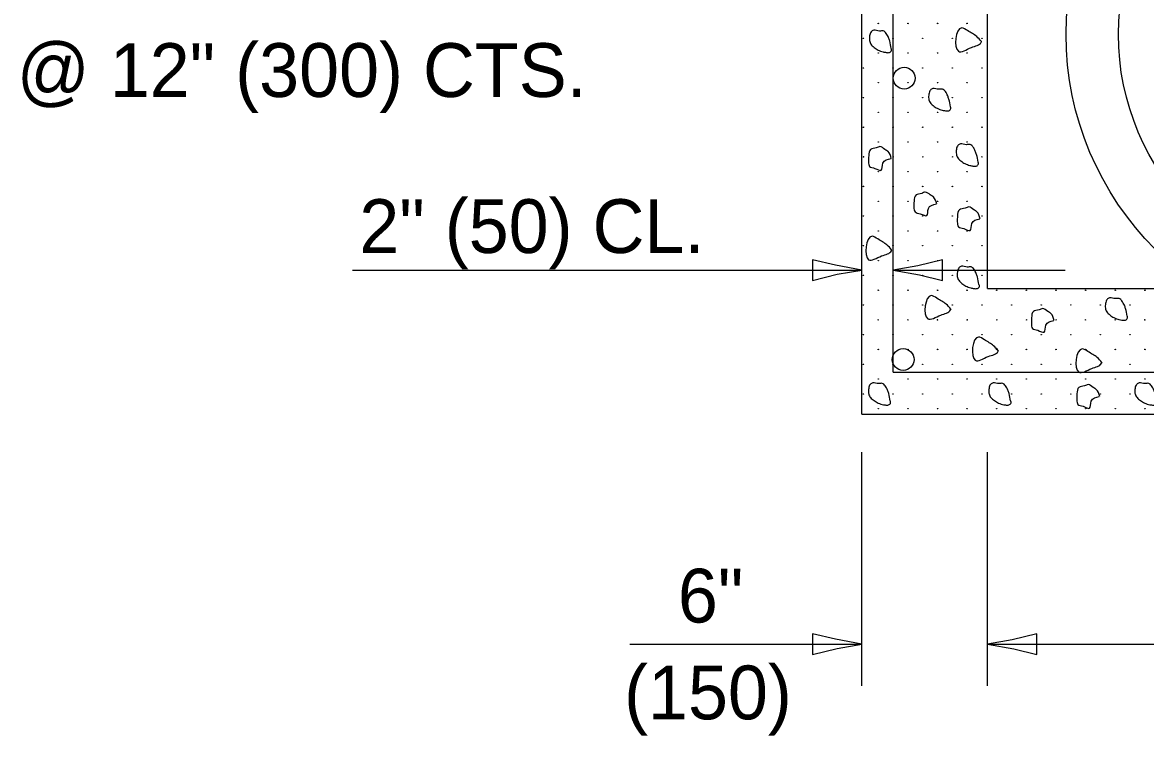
# Model space of a CAD drawing. Extents: x 2261691 to 2262321, y -3123551 to -3123151.
# Drawn here: x 2262081.3 to 2262145, y -3123360 to -3123319.5 of the extents above; entities that cross this region are included whole.
import ezdxf

# ---------------------------------------------------------------- set-up
doc = ezdxf.new("R2010")
doc.units = 0
for name, color, linetype in [('RD_Pr_Roadway_Dimensions', 7, 'Continuous'), ('RD_Pr_Roadway_Items', 7, 'Continuous'), ('RD_Pr_Roadway_Notes', 7, 'Continuous')]:
    doc.layers.add(name, color=color, linetype=linetype)

msp = doc.modelspace()

# ---------------------------------------------------------------- linework, layer by layer
at = {"layer": 'RD_Pr_Roadway_Dimensions'}
for p, q in [((2262100.023, -3123333.577), (2262128.911, -3123333.577)), ((2262130.692, -3123333.577), (2262140.436, -3123333.577)), ((2262128.911, -3123357.148), (2262128.911, -3123343.905)), ((2262136.036, -3123357.148), (2262136.036, -3123343.905)), ((2262115.753, -3123354.773), (2262128.911, -3123354.773)), ((2262136.036, -3123354.773), (2262181.166, -3123354.773))]:
    msp.add_line(p, q, dxfattribs=at)
for points in [[(2262126.113, -3123332.991), (2262126.111, -3123333.577), (2262126.111, -3123334.162), (2262127.511, -3123333.819), (2262128.911, -3123333.577), (2262127.418, -3123333.305)], [(2262133.491, -3123334.162), (2262133.492, -3123333.577), (2262133.492, -3123332.991), (2262132.092, -3123333.334), (2262130.692, -3123333.577), (2262132.185, -3123333.848)], [(2262126.113, -3123354.187), (2262126.111, -3123354.773), (2262126.111, -3123355.358), (2262127.511, -3123355.015), (2262128.911, -3123354.773), (2262127.418, -3123354.501)], [(2262138.835, -3123355.358), (2262138.836, -3123354.773), (2262138.836, -3123354.187), (2262137.436, -3123354.531), (2262136.036, -3123354.773), (2262137.529, -3123355.044)]]:
    msp.add_lwpolyline(points, close=True, dxfattribs=at)
at = {"layer": 'RD_Pr_Roadway_Items'}
for p, q in [((2262128.911, -3123341.746), (2262128.911, -3123288.304)), ((2262130.692, -3123339.373), (2262130.692, -3123288.304)), ((2262136.036, -3123334.621), (2262136.036, -3123293.054)), ((2262136.036, -3123334.621), (2262181.166, -3123334.621)), ((2262130.692, -3123339.373), (2262186.514, -3123339.373)), ((2262128.911, -3123341.746), (2262188.292, -3123341.746))]:
    msp.add_line(p, q, dxfattribs=at)
for centre, radius in [((2262157.711, -3123320.209), 17.22), ((2262157.711, -3123320.209), 14.251), ((2262129.843, -3123319.603), 0.0119), ((2262131.522, -3123319.603), 0.0119), ((2262133.202, -3123319.603), 0.0119), ((2262134.881, -3123319.603), 0.0119), ((2262129.003, -3123320.443), 0.0119), ((2262130.683, -3123320.443), 0.0119), ((2262132.362, -3123320.443), 0.0119), ((2262134.042, -3123320.443), 0.0119), ((2262135.721, -3123320.443), 0.0119), ((2262129.843, -3123321.283), 0.0119), ((2262131.522, -3123321.283), 0.0119), ((2262133.202, -3123321.283), 0.0119), ((2262134.881, -3123321.283), 0.0119), ((2262129.003, -3123322.122), 0.0119), ((2262130.683, -3123322.122), 0.0119), ((2262131.312, -3123322.703), 0.618), ((2262132.362, -3123322.122), 0.0119), ((2262134.042, -3123322.122), 0.0119), ((2262135.721, -3123322.122), 0.0119), ((2262129.843, -3123322.962), 0.0119), ((2262131.522, -3123322.962), 0.0119), ((2262133.202, -3123322.962), 0.0119), ((2262134.881, -3123322.962), 0.0119), ((2262129.003, -3123323.802), 0.0119), ((2262130.683, -3123323.802), 0.0119), ((2262132.362, -3123323.802), 0.0119), ((2262134.042, -3123323.802), 0.0119), ((2262135.721, -3123323.802), 0.0119), ((2262129.843, -3123324.642), 0.0119), ((2262131.522, -3123324.642), 0.0119), ((2262133.202, -3123324.642), 0.0119), ((2262134.881, -3123324.642), 0.0119), ((2262129.003, -3123325.481), 0.0119), ((2262130.683, -3123325.481), 0.0119), ((2262132.362, -3123325.481), 0.0119), ((2262134.042, -3123325.481), 0.0119), ((2262135.721, -3123325.481), 0.0119), ((2262129.843, -3123326.321), 0.0119), ((2262131.522, -3123326.321), 0.0119), ((2262133.202, -3123326.321), 0.0119), ((2262134.881, -3123326.321), 0.0119), ((2262129.003, -3123327.161), 0.0119), ((2262130.683, -3123327.161), 0.0119), ((2262132.362, -3123327.161), 0.0119), ((2262134.042, -3123327.161), 0.0119), ((2262135.721, -3123327.161), 0.0119), ((2262129.843, -3123328.001), 0.0119), ((2262131.522, -3123328.001), 0.0119), ((2262133.202, -3123328.001), 0.0119), ((2262134.881, -3123328.001), 0.0119), ((2262129.003, -3123328.84), 0.0119), ((2262130.683, -3123328.84), 0.0119), ((2262132.362, -3123328.84), 0.0119), ((2262134.042, -3123328.84), 0.0119), ((2262135.721, -3123328.84), 0.0119), ((2262129.843, -3123329.68), 0.0119), ((2262131.522, -3123329.68), 0.0119), ((2262133.202, -3123329.68), 0.0119), ((2262134.881, -3123329.68), 0.0119), ((2262129.003, -3123330.52), 0.0119), ((2262130.683, -3123330.52), 0.0119), ((2262132.362, -3123330.52), 0.0119), ((2262134.042, -3123330.52), 0.0119), ((2262135.721, -3123330.52), 0.0119), ((2262129.843, -3123331.36), 0.0119), ((2262131.522, -3123331.36), 0.0119), ((2262133.202, -3123331.36), 0.0119), ((2262134.881, -3123331.36), 0.0119), ((2262129.003, -3123332.199), 0.0119), ((2262130.683, -3123332.199), 0.0119), ((2262132.362, -3123332.199), 0.0119), ((2262134.042, -3123332.199), 0.0119), ((2262135.721, -3123332.199), 0.0119), ((2262129.843, -3123333.039), 0.0119), ((2262131.522, -3123333.039), 0.0119), ((2262133.202, -3123333.039), 0.0119), ((2262134.881, -3123333.039), 0.0119), ((2262129.003, -3123333.879), 0.0119), ((2262130.683, -3123333.879), 0.0119), ((2262132.362, -3123333.879), 0.0119), ((2262134.042, -3123333.879), 0.0119), ((2262135.721, -3123333.879), 0.0119), ((2262129.843, -3123334.719), 0.0119), ((2262131.522, -3123334.719), 0.0119), ((2262133.202, -3123334.719), 0.0119), ((2262134.881, -3123334.719), 0.0119), ((2262136.561, -3123334.719), 0.0119), ((2262138.24, -3123334.719), 0.0119), ((2262139.92, -3123334.719), 0.0119), ((2262141.599, -3123334.719), 0.0119), ((2262143.279, -3123334.719), 0.0119), ((2262144.958, -3123334.719), 0.0119), ((2262129.003, -3123335.559), 0.0119), ((2262130.683, -3123335.559), 0.0119), ((2262132.362, -3123335.559), 0.0119), ((2262134.042, -3123335.559), 0.0119), ((2262135.721, -3123335.559), 0.0119), ((2262137.401, -3123335.559), 0.0119), ((2262139.08, -3123335.559), 0.0119), ((2262140.76, -3123335.559), 0.0119), ((2262142.439, -3123335.559), 0.0119), ((2262144.119, -3123335.559), 0.0119), ((2262129.843, -3123336.398), 0.0119), ((2262131.522, -3123336.398), 0.0119), ((2262133.202, -3123336.398), 0.0119), ((2262134.881, -3123336.398), 0.0119), ((2262136.561, -3123336.398), 0.0119), ((2262138.24, -3123336.398), 0.0119), ((2262139.92, -3123336.398), 0.0119), ((2262141.599, -3123336.398), 0.0119), ((2262143.279, -3123336.398), 0.0119), ((2262144.958, -3123336.398), 0.0119), ((2262129.003, -3123337.238), 0.0119), ((2262130.683, -3123337.238), 0.0119), ((2262132.362, -3123337.238), 0.0119), ((2262134.042, -3123337.238), 0.0119), ((2262135.721, -3123337.238), 0.0119), ((2262137.401, -3123337.238), 0.0119), ((2262139.08, -3123337.238), 0.0119), ((2262140.76, -3123337.238), 0.0119), ((2262142.439, -3123337.238), 0.0119), ((2262144.119, -3123337.238), 0.0119), ((2262129.843, -3123338.078), 0.0119), ((2262131.252, -3123338.65), 0.618), ((2262131.522, -3123338.078), 0.0119), ((2262133.202, -3123338.078), 0.0119), ((2262134.881, -3123338.078), 0.0119), ((2262136.561, -3123338.078), 0.0119), ((2262138.24, -3123338.078), 0.0119), ((2262139.92, -3123338.078), 0.0119), ((2262141.599, -3123338.078), 0.0119), ((2262143.279, -3123338.078), 0.0119), ((2262144.958, -3123338.078), 0.0119), ((2262129.003, -3123338.918), 0.0119), ((2262130.683, -3123338.918), 0.0119), ((2262132.362, -3123338.918), 0.0119), ((2262134.042, -3123338.918), 0.0119), ((2262135.721, -3123338.918), 0.0119), ((2262137.401, -3123338.918), 0.0119), ((2262139.08, -3123338.918), 0.0119), ((2262140.76, -3123338.918), 0.0119), ((2262142.439, -3123338.918), 0.0119), ((2262144.119, -3123338.918), 0.0119), ((2262129.843, -3123339.757), 0.0119), ((2262131.522, -3123339.757), 0.0119), ((2262133.202, -3123339.757), 0.0119), ((2262134.881, -3123339.757), 0.0119), ((2262136.561, -3123339.757), 0.0119), ((2262138.24, -3123339.757), 0.0119), ((2262139.92, -3123339.757), 0.0119), ((2262141.599, -3123339.757), 0.0119), ((2262143.279, -3123339.757), 0.0119), ((2262144.958, -3123339.757), 0.0119), ((2262129.003, -3123340.597), 0.0119), ((2262130.683, -3123340.597), 0.0119), ((2262132.362, -3123340.597), 0.0119), ((2262134.042, -3123340.597), 0.0119), ((2262135.721, -3123340.597), 0.0119), ((2262137.401, -3123340.597), 0.0119), ((2262139.08, -3123340.597), 0.0119), ((2262140.76, -3123340.597), 0.0119), ((2262142.439, -3123340.597), 0.0119), ((2262144.119, -3123340.597), 0.0119), ((2262129.843, -3123341.437), 0.0119), ((2262131.522, -3123341.437), 0.0119), ((2262133.202, -3123341.437), 0.0119), ((2262134.881, -3123341.437), 0.0119), ((2262136.561, -3123341.437), 0.0119), ((2262138.24, -3123341.437), 0.0119), ((2262139.92, -3123341.437), 0.0119), ((2262141.599, -3123341.437), 0.0119), ((2262143.279, -3123341.437), 0.0119), ((2262144.958, -3123341.437), 0.0119)]:
    msp.add_circle(centre, radius, dxfattribs=at)
for points in [[(2262130.575, -3123321.018), (2262130.489, -3123320.594), (2262130.425, -3123320.405), (2262130.29, -3123320.163), (2262130.126, -3123320.024), (2262129.905, -3123320.035), (2262129.581, -3123319.992), (2262129.438, -3123320.077), (2262129.353, -3123320.305), (2262129.349, -3123320.565), (2262129.42, -3123320.779), (2262129.602, -3123320.957), (2262129.834, -3123321.111), (2262130.111, -3123321.214), (2262130.29, -3123321.246), (2262130.478, -3123321.246), (2262130.596, -3123321.128), (2262130.589, -3123321.032)], [(2262135.687, -3123320.626), (2262135.424, -3123320.348), (2262134.903, -3123320.01), (2262134.579, -3123319.86), (2262134.383, -3123321.178), (2262135.121, -3123320.964), (2262135.68, -3123320.669), (2262135.702, -3123320.619)], [(2262133.931, -3123324.321), (2262133.845, -3123323.897), (2262133.778, -3123323.708), (2262133.649, -3123323.462), (2262133.482, -3123323.327), (2262133.265, -3123323.334), (2262132.94, -3123323.291), (2262132.798, -3123323.376), (2262132.712, -3123323.608), (2262132.702, -3123323.868), (2262132.776, -3123324.082), (2262132.958, -3123324.26), (2262133.186, -3123324.41), (2262133.468, -3123324.517), (2262133.649, -3123324.549), (2262133.835, -3123324.549), (2262133.956, -3123324.431), (2262133.945, -3123324.335)], [(2262130.582, -3123327.253), (2262130.404, -3123326.864), (2262130.218, -3123326.743), (2262129.933, -3123326.583), (2262129.73, -3123326.658), (2262129.406, -3123326.743), (2262129.299, -3123327.1), (2262129.288, -3123327.438), (2262129.353, -3123327.709), (2262129.652, -3123327.816), (2262130.008, -3123327.926), (2262130.108, -3123327.524), (2262130.564, -3123327.253)], [(2262135.498, -3123327.456), (2262135.413, -3123327.032), (2262135.345, -3123326.839), (2262135.213, -3123326.597), (2262135.05, -3123326.462), (2262134.829, -3123326.472), (2262134.504, -3123326.43), (2262134.362, -3123326.512), (2262134.276, -3123326.74), (2262134.269, -3123327.003), (2262134.344, -3123327.217), (2262134.526, -3123327.392), (2262134.757, -3123327.545), (2262135.035, -3123327.648), (2262135.213, -3123327.684), (2262135.402, -3123327.684), (2262135.52, -3123327.563), (2262135.513, -3123327.47)], [(2262133.161, -3123329.825), (2262132.972, -3123329.437), (2262132.791, -3123329.319), (2262132.509, -3123329.159), (2262132.303, -3123329.234), (2262131.986, -3123329.319), (2262131.872, -3123329.675), (2262131.861, -3123330.01), (2262131.932, -3123330.281), (2262132.224, -3123330.388), (2262132.588, -3123330.495), (2262132.684, -3123330.096), (2262133.143, -3123329.825)], [(2262135.62, -3123330.666), (2262135.434, -3123330.278), (2262135.26, -3123330.156), (2262134.971, -3123329.996), (2262134.768, -3123330.071), (2262134.44, -3123330.156), (2262134.333, -3123330.513), (2262134.323, -3123330.851), (2262134.39, -3123331.122), (2262134.693, -3123331.229), (2262135.046, -3123331.339), (2262135.146, -3123330.937), (2262135.598, -3123330.666)], [(2262130.596, -3123332.437), (2262130.336, -3123332.155), (2262129.812, -3123331.817), (2262129.488, -3123331.663), (2262129.296, -3123332.989), (2262130.03, -3123332.775), (2262130.589, -3123332.479), (2262130.61, -3123332.426)], [(2262135.552, -3123334.393), (2262135.466, -3123333.969), (2262135.402, -3123333.78), (2262135.27, -3123333.537), (2262135.103, -3123333.399), (2262134.886, -3123333.409), (2262134.561, -3123333.363), (2262134.419, -3123333.452), (2262134.333, -3123333.68), (2262134.323, -3123333.94), (2262134.401, -3123334.154), (2262134.579, -3123334.332), (2262134.811, -3123334.485), (2262135.089, -3123334.589), (2262135.27, -3123334.621), (2262135.459, -3123334.621), (2262135.577, -3123334.503), (2262135.566, -3123334.407)], [(2262133.956, -3123335.793), (2262133.692, -3123335.511), (2262133.168, -3123335.176), (2262132.844, -3123335.023), (2262132.648, -3123336.341), (2262133.386, -3123336.131), (2262133.945, -3123335.835), (2262133.97, -3123335.786)], [(2262143.953, -3123336.185), (2262143.864, -3123335.761), (2262143.796, -3123335.572), (2262143.657, -3123335.326), (2262143.504, -3123335.191), (2262143.28, -3123335.198), (2262142.962, -3123335.155), (2262142.816, -3123335.241), (2262142.727, -3123335.469), (2262142.72, -3123335.732), (2262142.799, -3123335.946), (2262142.98, -3123336.124), (2262143.205, -3123336.274), (2262143.49, -3123336.377), (2262143.657, -3123336.409), (2262143.853, -3123336.409), (2262143.974, -3123336.292), (2262143.967, -3123336.199)], [(2262139.817, -3123336.427), (2262139.635, -3123336.042), (2262139.45, -3123335.921), (2262139.165, -3123335.761), (2262138.961, -3123335.835), (2262138.637, -3123335.921), (2262138.534, -3123336.281), (2262138.523, -3123336.612), (2262138.591, -3123336.887), (2262138.883, -3123336.99), (2262139.243, -3123337.1), (2262139.343, -3123336.701), (2262139.799, -3123336.427)], [(2262136.642, -3123338.141), (2262136.382, -3123337.866), (2262135.858, -3123337.528), (2262135.53, -3123337.375), (2262135.338, -3123338.693), (2262136.072, -3123338.479), (2262136.635, -3123338.183), (2262136.656, -3123338.133)], [(2262142.517, -3123338.814), (2262142.253, -3123338.533), (2262141.733, -3123338.194), (2262141.406, -3123338.044), (2262141.213, -3123339.366), (2262141.947, -3123339.152), (2262142.506, -3123338.857), (2262142.531, -3123338.803)], [(2262130.518, -3123340.994), (2262130.436, -3123340.574), (2262130.372, -3123340.382), (2262130.229, -3123340.139), (2262130.069, -3123340), (2262129.855, -3123340.011), (2262129.527, -3123339.968), (2262129.385, -3123340.054), (2262129.303, -3123340.282), (2262129.292, -3123340.545), (2262129.363, -3123340.759), (2262129.545, -3123340.934), (2262129.777, -3123341.087), (2262130.054, -3123341.19), (2262130.229, -3123341.222), (2262130.425, -3123341.222), (2262130.543, -3123341.105), (2262130.532, -3123341.012)], [(2262137.348, -3123340.994), (2262137.258, -3123340.574), (2262137.191, -3123340.382), (2262137.055, -3123340.139), (2262136.899, -3123340), (2262136.678, -3123340.011), (2262136.357, -3123339.968), (2262136.211, -3123340.054), (2262136.125, -3123340.282), (2262136.115, -3123340.545), (2262136.19, -3123340.759), (2262136.375, -3123340.934), (2262136.599, -3123341.087), (2262136.884, -3123341.19), (2262137.055, -3123341.222), (2262137.248, -3123341.222), (2262137.372, -3123341.105), (2262137.362, -3123341.012)], [(2262142.396, -3123340.738), (2262142.204, -3123340.35), (2262142.025, -3123340.228), (2262141.744, -3123340.068), (2262141.537, -3123340.143), (2262141.217, -3123340.228), (2262141.103, -3123340.588), (2262141.096, -3123340.923), (2262141.163, -3123341.197), (2262141.463, -3123341.297), (2262141.822, -3123341.408), (2262141.915, -3123341.012), (2262142.375, -3123340.738)], [(2262145.631, -3123340.994), (2262145.545, -3123340.574), (2262145.474, -3123340.382), (2262145.335, -3123340.139), (2262145.175, -3123340), (2262144.958, -3123340.011), (2262144.637, -3123339.968), (2262144.494, -3123340.054), (2262144.405, -3123340.282), (2262144.398, -3123340.545), (2262144.477, -3123340.759), (2262144.655, -3123340.934), (2262144.883, -3123341.087), (2262145.161, -3123341.19), (2262145.335, -3123341.222), (2262145.535, -3123341.222), (2262145.656, -3123341.105), (2262145.645, -3123341.012)]]:
    msp.add_spline(points, degree=3, dxfattribs=at)

# ---------------------------------------------------------------- texts
at = {"layer": 'RD_Pr_Roadway_Dimensions'}
for s, p in [('2" (50) CL.', (2262100.413, -3123332.612)), ('6"', (2262118.478, -3123353.552)), ('(150)', (2262115.427, -3123359.039))]:
    msp.add_text(s, height=3.048, dxfattribs=at).set_placement(p)
at = {"layer": 'RD_Pr_Roadway_Notes'}
msp.add_text('@ 12" (300) CTS.', height=3.048, dxfattribs=at).set_placement((2262080.993, -3123323.769))

doc.saveas('drawing.dxf')
